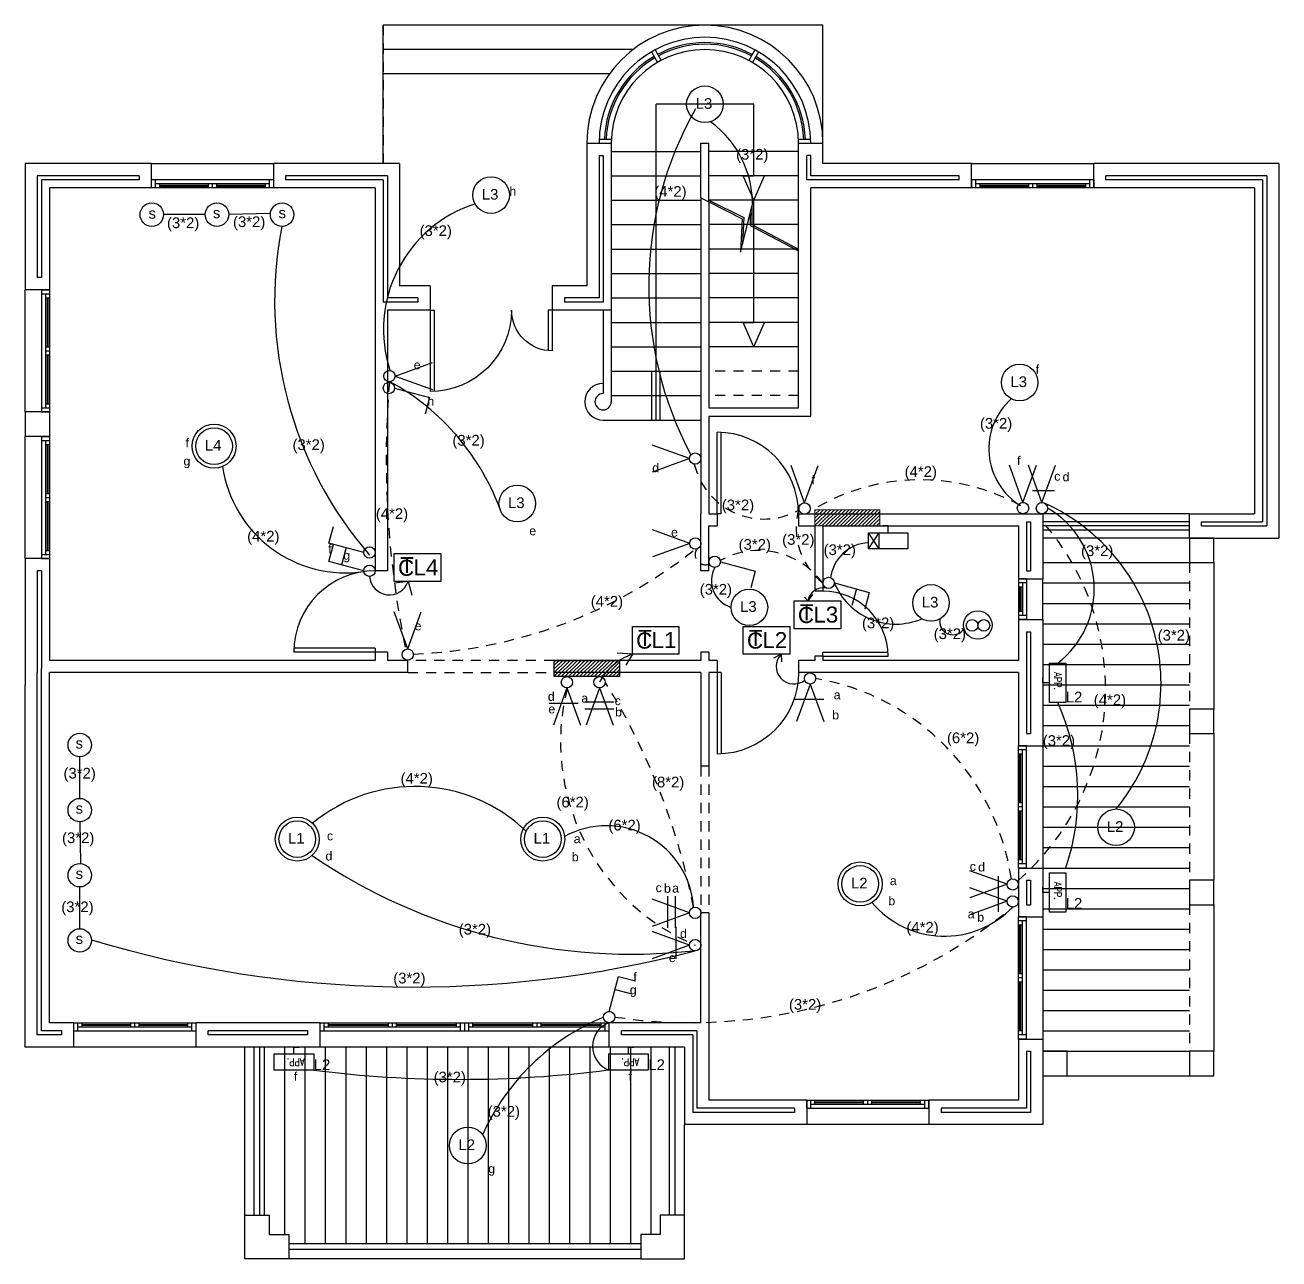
# Model space of a CAD drawing. Header units: millimetres. Extents: x -1152.8 to -1111.9, y 13007.9 to 13069.
# Drawn here: x -1127.31 to -1111.91, y 13053.82 to 13068.97 of the extents above; entities that cross this region are included whole.
import ezdxf

# ---------------------------------------------------------------- set-up
doc = ezdxf.new("R2010")
doc.units = ezdxf.units.MM
doc.header["$LTSCALE"] = 0.5
doc.linetypes.add('DASHED2', pattern=[0.375, 0.25, -0.125])
doc.linetypes.add('HIDDEN', pattern=[0.375, 0.25, -0.125])
for name, color, linetype in [('1lighting', 3, 'CONTINUOUS'), ('A-DOOR', 4, 'CONTINUOUS'), ('A-FLOR-STRS', 2, 'CONTINUOUS'), ('A-WALL', 7, 'CONTINUOUS'), ('A-WINDOW', 150, 'CONTINUOUS'), ('M-BALCONY', 6, 'CONTINUOUS'), ('M-FURN', 31, 'CONTINUOUS'), ('M-HANDRAIL', 251, 'CONTINUOUS'), ('M-LINTELS', 251, 'HIDDEN'), ('M-outline-wall', 3, 'CONTINUOUS'), ('M-SANITARY', 1, 'CONTINUOUS'), ('M-ST-ELE', 7, 'CONTINUOUS'), ('M-TILING', 251, 'CONTINUOUS')]:
    doc.layers.add(name, color=color, linetype=linetype)
doc.layers.add('doors', color=2, linetype='CONTINUOUS', lineweight=9)
doc.layers.get('M-SANITARY').off()
doc.styles.add('ROMANC', font='romanc', dxfattribs={"height": 0.3})
doc.styles.add('RomanS', font='arial.ttf')

# ---------------------------------------------------------------- blocks, each defined once
blk = doc.blocks.new('D1000')
at = {"layer": 'A-DOOR'}
for p, q in [((0, 0), (-1000, 0)), ((0, 50), (-999, 50)), ((0, 50), (0, 0))]:
    blk.add_line(p, q, dxfattribs=at)
blk.add_arc((0, 0), 1000, 90, 180, dxfattribs=at)
blk = doc.blocks.new('d1.4')
at = {"layer": 'A-DOOR'}
for p, q in [((0, 0), (0, 1)), ((0.05, 0), (0.05, 0.999)), ((1.45, 0), (1.45, 0.497)), ((1.5, 0), (1.5, 0.5)), ((0, 0), (0.05, 0)), ((1.5, 0), (1.45, 0))]:
    blk.add_line(p, q, dxfattribs=at)
for centre, radius, start, end in [((0, 0), 1, 0, 90), ((1.5, 0), 0.5, 90, 180)]:
    blk.add_arc(centre, radius, start, end, dxfattribs=at)
blk = doc.blocks.new('D800')
at = {"layer": 'A-DOOR'}
for p, q in [((0, 0), (0, 50)), ((0, 50), (798, 50)), ((0, 0), (0, 50)), ((0, 0), (800, 0))]:
    blk.add_line(p, q, dxfattribs=at)
blk.add_arc((0, 0), 800, 0, 90, dxfattribs=at)

msp = doc.modelspace()

# ---------------------------------------------------------------- hatches: boundary and pattern name
at = {"layer": 'A-FLOR-STRS'}
h = msp.add_hatch(dxfattribs=at)
h.set_pattern_fill('ANSI31', color=256, scale=0.01)
h.set_pattern_definition([(45, (79.079495, 46.508607), (-0.0224506403, 0.0224506403), [])])
h.paths.add_polyline_path([(-1120.812, 13061.166), (-1120.812, 13060.966), (-1120.012, 13060.966), (-1120.012, 13061.166)])
at = {"layer": 'doors'}
h = msp.add_hatch(dxfattribs=at)
h.set_pattern_fill('ANSI31', color=256, scale=0.01)
h.set_pattern_definition([(45, (82.279495, 48.358567), (-0.0224506403, 0.0224506403), [])])
h.paths.add_polyline_path([(-1117.612, 13063.016), (-1117.612, 13062.816), (-1116.812, 13062.816), (-1116.812, 13063.016)])

# ---------------------------------------------------------------- linework, layer by layer
at = {"layer": '1lighting'}
for p, q in [((-1125.099, 13066.639), (-1125.611, 13066.639)), ((-1124.298, 13066.653), (-1124.811, 13066.642)), ((-1122.767, 13064.657), (-1122.309, 13064.824)), ((-1122.767, 13064.657), (-1122.309, 13064.49)), ((-1122.773, 13064.51), (-1122.344, 13064.395)), ((-1122.344, 13064.395), (-1122.399, 13064.19)), ((-1119.151, 13063.643), (-1119.609, 13063.81)), ((-1119.151, 13063.643), (-1119.609, 13063.476)), ((-1117.737, 13063.1), (-1117.903, 13063.558)), ((-1117.737, 13063.1), (-1117.57, 13063.558)), ((-1115.055, 13063.106), (-1115.222, 13063.563)), ((-1115.055, 13063.106), (-1114.888, 13063.563)), ((-1114.822, 13063.103), (-1114.988, 13063.561)), ((-1114.822, 13063.103), (-1114.655, 13063.561)), ((-1114.939, 13063.252), (-1114.67, 13063.252)), ((-1119.149, 13062.602), (-1119.607, 13062.768)), ((-1116.712, 13062.816), (-1116.776, 13062.816)), ((-1116.712, 13062.816), (-1116.647, 13062.816)), ((-1116.712, 13062.733), (-1116.712, 13062.816)), ((-1119.149, 13062.602), (-1119.607, 13062.435)), ((-1116.954, 13062.535), (-1116.954, 13062.733)), ((-1116.954, 13062.733), (-1116.47, 13062.733)), ((-1116.954, 13062.535), (-1116.821, 13062.733)), ((-1116.821, 13062.535), (-1116.954, 13062.733)), ((-1116.821, 13062.535), (-1116.821, 13062.733)), ((-1116.47, 13062.733), (-1116.47, 13062.535)), ((-1123.421, 13062.339), (-1123.366, 13062.544)), ((-1116.47, 13062.535), (-1116.954, 13062.535)), ((-1118.772, 13062.377), (-1118.343, 13062.262)), ((-1118.343, 13062.262), (-1118.398, 13062.056)), ((-1117.102, 13062.044), (-1117.157, 13061.839)), ((-1122.611, 13061.306), (-1122.778, 13061.763)), ((-1122.611, 13061.306), (-1122.445, 13061.763)), ((-1114.728, 13060.649), (-1114.728, 13061.133)), ((-1114.728, 13061.133), (-1114.53, 13061.133)), ((-1114.53, 13061.133), (-1114.53, 13060.649)), ((-1114.812, 13060.891), (-1114.812, 13060.956)), ((-1120.656, 13060.827), (-1120.822, 13060.369)), ((-1120.656, 13060.827), (-1120.489, 13060.369)), ((-1120.256, 13060.827), (-1120.422, 13060.369)), ((-1120.256, 13060.827), (-1120.089, 13060.369)), ((-1117.67, 13060.874), (-1117.837, 13060.416)), ((-1117.67, 13060.874), (-1117.503, 13060.416)), ((-1114.812, 13060.891), (-1114.812, 13060.827)), ((-1114.728, 13060.891), (-1114.812, 13060.891)), ((-1120.873, 13060.641), (-1120.517, 13060.641)), ((-1120.437, 13060.655), (-1120.081, 13060.655)), ((-1117.859, 13060.688), (-1117.503, 13060.688)), ((-1114.53, 13060.649), (-1114.728, 13060.649)), ((-1120.437, 13060.57), (-1120.081, 13060.57)), ((-1126.64, 13059.471), (-1126.64, 13059.983)), ((-1126.626, 13058.67), (-1126.637, 13059.183)), ((-1115.251, 13058.416), (-1115.709, 13058.582)), ((-1115.36, 13058.518), (-1115.36, 13058.287)), ((-1114.728, 13058.074), (-1114.728, 13058.558)), ((-1114.728, 13058.558), (-1114.53, 13058.558)), ((-1114.53, 13058.558), (-1114.53, 13058.074)), ((-1126.64, 13057.871), (-1126.64, 13058.383)), ((-1115.251, 13058.416), (-1115.709, 13058.249)), ((-1115.251, 13058.207), (-1115.709, 13058.373)), ((-1115.36, 13058.309), (-1115.36, 13058.078)), ((-1114.812, 13058.316), (-1114.812, 13058.381)), ((-1114.812, 13058.316), (-1114.812, 13058.252)), ((-1114.728, 13058.316), (-1114.812, 13058.316)), ((-1119.151, 13058.067), (-1119.609, 13058.233)), ((-1119.423, 13058.269), (-1119.423, 13057.88)), ((-1119.326, 13058.269), (-1119.326, 13057.88)), ((-1115.251, 13058.207), (-1115.709, 13058.04)), ((-1119.151, 13058.067), (-1119.609, 13057.9)), ((-1114.53, 13058.074), (-1114.728, 13058.074)), ((-1119.151, 13057.67), (-1119.609, 13057.836)), ((-1119.317, 13057.892), (-1119.317, 13057.503)), ((-1119.151, 13057.67), (-1119.609, 13057.503)), ((-1120.137, 13056.856), (-1120.022, 13057.285)), ((-1120.022, 13057.285), (-1119.816, 13057.23)), ((-1120.064, 13057.126), (-1119.859, 13057.071)), ((-1124.251, 13056.135), (-1124.251, 13056.333)), ((-1124.251, 13056.333), (-1123.767, 13056.333)), ((-1124.009, 13056.416), (-1124.073, 13056.416)), ((-1124.009, 13056.416), (-1123.944, 13056.416)), ((-1124.009, 13056.333), (-1124.009, 13056.416)), ((-1123.767, 13056.333), (-1123.767, 13056.135)), ((-1120.141, 13056.135), (-1120.141, 13056.333)), ((-1120.141, 13056.333), (-1119.657, 13056.333)), ((-1119.899, 13056.416), (-1119.964, 13056.416)), ((-1119.899, 13056.416), (-1119.835, 13056.416)), ((-1119.899, 13056.333), (-1119.899, 13056.416)), ((-1119.657, 13056.333), (-1119.657, 13056.135)), ((-1123.767, 13056.135), (-1124.251, 13056.135)), ((-1119.657, 13056.135), (-1120.141, 13056.135))]:
    msp.add_line(p, q, dxfattribs=at)
at = {"layer": '1lighting', "color": 4}
for q in [(-1122.774, 13062.112), (-1122.563, 13061.967)]:
    msp.add_line((-1122.608, 13062.134), q, dxfattribs=at)
at = {"layer": '1lighting', "color": 6}
for p in [(-1117.642, 13061.974), (-1117.737, 13061.94)]:
    msp.add_line(p, (-1117.698, 13061.896), dxfattribs=at)
at = {"layer": '1lighting', "color": 1}
for q in [(-1120.041, 13061.255), (-1119.933, 13061.107)]:
    msp.add_line((-1119.853, 13061.24), q, dxfattribs=at)
at = {"layer": '1lighting', "color": 5}
for q in [(-1118.121, 13061.193), (-1118.021, 13061.148)]:
    msp.add_line((-1118.025, 13061.24), q, dxfattribs=at)
at = {"layer": '1lighting'}
for points in [[(-1123.151, 13062.491), (-1123.58, 13062.606), (-1123.525, 13062.811)], [(-1123.151, 13062.266), (-1123.58, 13062.381), (-1123.525, 13062.587)], [(-1117.372, 13062.116), (-1116.943, 13062.001), (-1116.998, 13061.796)]]:
    msp.add_lwpolyline(points, dxfattribs=at)
at = {"layer": '1lighting', "color": 4}
msp.add_lwpolyline([(-1122.777, 13062.476), (-1122.205, 13062.476), (-1122.205, 13062.134), (-1122.777, 13062.134)], close=True, dxfattribs=at)
at = {"layer": '1lighting', "color": 6}
msp.add_lwpolyline([(-1117.866, 13061.896), (-1117.294, 13061.896), (-1117.294, 13061.554), (-1117.866, 13061.554)], close=True, dxfattribs=at)
at = {"layer": '1lighting', "color": 1}
msp.add_lwpolyline([(-1119.853, 13061.581), (-1119.281, 13061.581), (-1119.281, 13061.24), (-1119.853, 13061.24)], close=True, dxfattribs=at)
at = {"layer": '1lighting', "color": 5}
msp.add_lwpolyline([(-1118.492, 13061.581), (-1117.92, 13061.581), (-1117.92, 13061.24), (-1118.492, 13061.24)], close=True, dxfattribs=at)
at = {"layer": '1lighting'}
for centre, radius in [((-1118.962, 13067.994), 0.225), ((-1121.588, 13066.879), 0.225), ((-1125.755, 13066.639), 0.144), ((-1124.955, 13066.639), 0.144), ((-1124.155, 13066.639), 0.144), ((-1115.096, 13064.578), 0.225), ((-1122.837, 13064.657), 0.0697), ((-1122.843, 13064.51), 0.0697), ((-1124.99, 13063.796), 0.27), ((-1124.99, 13063.796), 0.225), ((-1119.081, 13063.643), 0.0697), ((-1121.266, 13063.092), 0.225), ((-1117.737, 13063.031), 0.0697), ((-1115.055, 13063.036), 0.0697), ((-1114.822, 13063.034), 0.0697), ((-1119.08, 13062.601), 0.0697), ((-1123.081, 13062.491), 0.0697), ((-1118.842, 13062.377), 0.0697), ((-1123.081, 13062.266), 0.0697), ((-1117.442, 13062.116), 0.0697), ((-1118.416, 13061.817), 0.225), ((-1116.185, 13061.871), 0.225), ((-1122.612, 13061.236), 0.0697), ((-1120.656, 13060.897), 0.0697), ((-1120.256, 13060.897), 0.0697), ((-1117.67, 13060.944), 0.0697), ((-1126.64, 13060.127), 0.144), ((-1126.64, 13059.327), 0.144), ((-1123.968, 13058.971), 0.27), ((-1120.953, 13058.971), 0.27), ((-1113.912, 13059.116), 0.225), ((-1123.968, 13058.971), 0.225), ((-1120.953, 13058.971), 0.225), ((-1126.64, 13058.527), 0.144), ((-1117.055, 13058.421), 0.27), ((-1117.055, 13058.421), 0.225), ((-1115.181, 13058.415), 0.0697), ((-1119.081, 13058.066), 0.0697), ((-1115.181, 13058.206), 0.0697), ((-1126.64, 13057.727), 0.144), ((-1119.081, 13057.669), 0.0697), ((-1120.137, 13056.786), 0.0697), ((-1121.874, 13055.209), 0.225)]:
    msp.add_circle(centre, radius, dxfattribs=at)
at = {"layer": '1lighting', "linetype": 'ByBlock'}
for centre, radius in [((-1115.61, 13061.6), 0.175), ((-1115.68, 13061.595), 0.0717), ((-1115.536, 13061.595), 0.0717)]:
    msp.add_circle(centre, radius, dxfattribs=at)
at = {"layer": '1lighting'}
for centre, radius, start, end in [((-1115.251, 13065.761), 4.401, 150.3517, 208.0875), ((-1119.62, 13066.771), 1.242, 353.3767, 54.2499), ((-1121.293, 13065.229), 1.617, 107.7006, 198.0807), ((-1119.463, 13065.587), 4.784, 169.0596, 220.8644), ((-1124.254, 13061.989), 2.963, 19.5166, 61.2936), ((-1114.655, 13063.764), 0.82, 131.5759, 238.2705), ((-1123.378, 13063.763), 1.523, 188.1257, 278.5806), ((-1115.787, 13060.882), 2.427, 320.595, 65.598), ((-1115.323, 13062.042), 1.144, 307.3483, 60.0887), ((-1116.933, 13062.122), 0.488, 92.4526, 173.0766), ((-1118.538, 13062.145), 0.344, 152.0214, 252.6971), ((-1116.618, 13062.425), 0.814, 201.9808, 293.1182), ((-1115.915, 13061.643), 0.163, 168.8755, 326.5547), ((-1117.127, 13059.509), 2.746, 341.029, 24.5421), ((-1122.524, 13057.64), 1.977, 46.2103, 129.4725), ((-1120.17, 13058.063), 1.072, 3.7642, 118.6744), ((-1119.863, 13064.512), 6.954, 235.6471, 276.3338), ((-1116.021, 13058.942), 1.163, 220.1033, 316.1769), ((-1122.549, 13070.91), 13.755, 253.3218, 284.6008), ((-1119.145, 13054.206), 2.788, 112.3761, 155.9824), ((-1120.03, 13056.426), 0.312, 111.1209, 249.1472), ((-1121.968, 13070.33), 14.309, 262.7771, 277.3015)]:
    msp.add_arc(centre, radius, start, end, dxfattribs=at)
at = {"layer": '1lighting', "color": 6, "linetype": 'DASHED2'}
for centre, radius, start, end in [((-1111.317, 13063.639), 11.559, 175.2902, 191.668), ((-1118.236, 13063.783), 0.882, 193.7425, 298.7227), ((-1116.317, 13060.831), 2.552, 61.1637, 120.4865), ((-1116.994, 13062.788), 0.848, 163.3961, 232.3801), ((-1122.785, 13067.188), 5.951, 272.3381, 308.5069), ((-1118.959, 13062.464), 0.124, 145.4723, 295.0026), ((-1118.302, 13061.542), 0.973, 35.5794, 119.0248)]:
    msp.add_arc(centre, radius, start, end, dxfattribs=at)
at = {"layer": '1lighting', "color": 5, "linetype": 'DASHED2'}
for centre, radius, start, end in [((-1117.155, 13060.816), 3.114, 311.0096, 41.1789), ((-1118.089, 13058.064), 2.921, 8.245, 80.3676), ((-1119.138, 13062.938), 6.222, 261.4127, 309.4898)]:
    msp.add_arc(centre, radius, start, end, dxfattribs=at)
at = {"layer": '1lighting', "color": 4}
msp.add_arc((-1122.838, 13062.214), 0.244, 184.1998, 340.722, dxfattribs=at)
at = {"layer": '1lighting', "color": 6}
msp.add_arc((-1117.506, 13061.862), 0.195, 80.6147, 170.118, dxfattribs=at)
at = {"layer": '1lighting', "color": 1}
msp.add_arc((-1119.642, 13060.584), 0.688, 107.8344, 153.0164, dxfattribs=at)
at = {"layer": '1lighting', "color": 5}
msp.add_arc((-1117.871, 13061.09), 0.215, 135.7433, 308.8387, dxfattribs=at)
at = {"layer": '1lighting', "color": 1, "linetype": 'DASHED2'}
for centre, radius, start, end in [((-1127.17, 13056.558), 8.222, 11.0468, 31.8494), ((-1118.018, 13060.17), 2.718, 166.0247, 246.9713)]:
    msp.add_arc(centre, radius, start, end, dxfattribs=at)
at = {"layer": 'A-FLOR-STRS'}
for p, q in [((-1118.962, 13068.966), (-1122.912, 13068.966)), ((-1119.845, 13068.666), (-1122.912, 13068.666)), ((-1120.136, 13068.366), (-1122.912, 13068.366)), ((-1119.562, 13064.116), (-1119.562, 13067.994)), ((-1118.362, 13067.994), (-1119.562, 13067.994)), ((-1118.362, 13067.116), (-1118.362, 13067.994)), ((-1119.012, 13066.844), (-1119.012, 13067.516)), ((-1119.012, 13067.516), (-1118.912, 13067.516)), ((-1118.912, 13066.794), (-1118.912, 13067.516)), ((-1120.112, 13067.416), (-1119.012, 13067.416)), ((-1117.812, 13067.416), (-1118.912, 13067.416)), ((-1120.112, 13067.116), (-1119.012, 13067.116)), ((-1117.812, 13067.116), (-1118.912, 13067.116)), ((-1120.112, 13066.816), (-1119.012, 13066.816)), ((-1117.812, 13066.816), (-1118.912, 13066.816)), ((-1118.362, 13065.316), (-1118.362, 13066.816)), ((-1120.112, 13066.516), (-1119.012, 13066.516)), ((-1118.509, 13066.516), (-1118.912, 13066.516)), ((-1117.812, 13066.516), (-1118.509, 13066.516)), ((-1120.112, 13066.216), (-1119.012, 13066.216)), ((-1117.812, 13066.216), (-1118.912, 13066.216)), ((-1120.112, 13065.916), (-1119.012, 13065.916)), ((-1117.812, 13065.916), (-1118.912, 13065.916)), ((-1120.112, 13065.616), (-1119.012, 13065.616)), ((-1117.812, 13065.616), (-1118.912, 13065.616)), ((-1120.212, 13065.466), (-1120.212, 13064.441)), ((-1120.112, 13065.466), (-1120.112, 13064.341)), ((-1120.112, 13065.316), (-1119.012, 13065.316)), ((-1117.812, 13065.316), (-1118.912, 13065.316)), ((-1120.112, 13065.016), (-1119.012, 13065.016)), ((-1117.812, 13065.016), (-1118.912, 13065.016)), ((-1120.112, 13064.716), (-1119.012, 13064.716)), ((-1119.612, 13064.116), (-1119.612, 13064.716)), ((-1119.512, 13064.116), (-1119.512, 13064.716)), ((-1120.112, 13064.416), (-1119.012, 13064.416)), ((-1120.212, 13064.116), (-1119.012, 13064.116))]:
    msp.add_line(p, q, dxfattribs=at)
at = {"layer": 'A-FLOR-STRS', "linetype": 'HIDDEN'}
for p, q in [((-1117.812, 13064.716), (-1118.912, 13064.716)), ((-1117.812, 13064.416), (-1118.912, 13064.416))]:
    msp.add_line(p, q, dxfattribs=at)
at = {"layer": 'A-FLOR-STRS'}
for points in [[(-1118.362, 13066.816), (-1118.493, 13067.116), (-1118.362, 13067.116)], [(-1118.362, 13066.816), (-1118.23, 13067.116), (-1118.362, 13067.116)], [(-1118.912, 13066.816), (-1118.484, 13066.602), (-1118.501, 13066.279), (-1118.387, 13066.74), (-1118.387, 13066.516), (-1117.812, 13066.216)], [(-1118.912, 13066.794), (-1118.505, 13066.588), (-1118.526, 13066.176), (-1118.407, 13066.649), (-1118.407, 13066.504), (-1117.821, 13066.199)], [(-1118.362, 13065.016), (-1118.493, 13065.316), (-1118.362, 13065.316)], [(-1118.362, 13065.016), (-1118.23, 13065.316), (-1118.362, 13065.316)], [(-1120.812, 13061.166), (-1120.012, 13061.166), (-1120.012, 13060.966), (-1120.812, 13060.966), (-1120.812, 13061.166)]]:
    msp.add_lwpolyline(points, dxfattribs=at)
for points in [[(-1124.612, 13054.354), (-1124.312, 13054.354), (-1124.312, 13054.116), (-1124.074, 13054.116), (-1124.074, 13053.816), (-1124.612, 13053.816)], [(-1119.212, 13054.354), (-1119.512, 13054.354), (-1119.512, 13054.116), (-1119.749, 13054.116), (-1119.749, 13053.816), (-1119.212, 13053.816)]]:
    msp.add_lwpolyline(points, close=True, dxfattribs=at)
for radius, end in [(0.225, 270), (0.1, 0)]:
    msp.add_arc((-1120.212, 13064.341), radius, 90, end, dxfattribs=at)
at = {"layer": 'A-WALL'}
for p, q in [((-1120.412, 13067.516), (-1120.412, 13065.766)), ((-1120.412, 13067.516), (-1120.112, 13067.516)), ((-1120.112, 13067.516), (-1120.112, 13066.816)), ((-1120.112, 13067.516), (-1120.112, 13065.466)), ((-1117.812, 13064.266), (-1117.812, 13067.516)), ((-1117.812, 13067.516), (-1117.512, 13067.516)), ((-1117.512, 13067.266), (-1117.512, 13067.516)), ((-1120.262, 13067.366), (-1120.262, 13065.616)), ((-1120.262, 13067.366), (-1120.212, 13067.366)), ((-1120.212, 13067.366), (-1120.212, 13065.566)), ((-1117.662, 13067.366), (-1117.712, 13067.366)), ((-1117.712, 13067.066), (-1117.712, 13067.366)), ((-1117.662, 13067.116), (-1117.662, 13067.366)), ((-1125.762, 13067.266), (-1127.312, 13067.266)), ((-1127.312, 13067.266), (-1127.312, 13065.716)), ((-1125.762, 13067.266), (-1125.762, 13066.966)), ((-1122.712, 13067.266), (-1124.262, 13067.266)), ((-1124.262, 13067.266), (-1124.262, 13066.966)), ((-1122.712, 13067.266), (-1122.712, 13065.766)), ((-1115.687, 13067.266), (-1117.512, 13067.266)), ((-1115.687, 13066.966), (-1115.687, 13067.266)), ((-1111.912, 13067.266), (-1114.187, 13067.266)), ((-1114.187, 13066.966), (-1114.187, 13067.266)), ((-1111.912, 13067.266), (-1111.912, 13062.666)), ((-1125.912, 13067.116), (-1127.162, 13067.116)), ((-1127.162, 13067.116), (-1127.162, 13065.866)), ((-1125.912, 13067.066), (-1127.112, 13067.066)), ((-1127.112, 13067.066), (-1127.112, 13065.866)), ((-1125.912, 13067.116), (-1125.912, 13067.066)), ((-1122.862, 13067.116), (-1124.112, 13067.116)), ((-1124.112, 13067.116), (-1124.112, 13067.066)), ((-1122.912, 13067.066), (-1124.112, 13067.066)), ((-1122.912, 13067.066), (-1122.912, 13065.566)), ((-1122.862, 13067.116), (-1122.862, 13065.616)), ((-1115.837, 13067.066), (-1117.712, 13067.066)), ((-1115.837, 13067.116), (-1117.662, 13067.116)), ((-1115.837, 13067.066), (-1115.837, 13067.116)), ((-1112.062, 13067.116), (-1114.037, 13067.116)), ((-1114.037, 13067.066), (-1114.037, 13067.116)), ((-1112.112, 13067.066), (-1114.037, 13067.066)), ((-1112.112, 13067.066), (-1112.112, 13062.866)), ((-1112.062, 13067.116), (-1112.062, 13062.816)), ((-1125.762, 13066.966), (-1127.012, 13066.966)), ((-1127.012, 13066.966), (-1127.012, 13065.716)), ((-1123.012, 13066.966), (-1124.262, 13066.966)), ((-1123.012, 13066.966), (-1123.012, 13062.266)), ((-1115.687, 13066.966), (-1117.662, 13066.966)), ((-1117.662, 13064.166), (-1117.662, 13066.966)), ((-1112.212, 13066.966), (-1114.187, 13066.966)), ((-1112.212, 13066.966), (-1112.212, 13062.966)), ((-1119.012, 13066.844), (-1119.012, 13062.966)), ((-1118.912, 13066.794), (-1118.912, 13064.266)), ((-1127.112, 13065.866), (-1127.162, 13065.866)), ((-1127.012, 13065.716), (-1127.312, 13065.716)), ((-1122.337, 13065.766), (-1122.712, 13065.766)), ((-1122.337, 13065.766), (-1122.337, 13065.466)), ((-1120.412, 13065.766), (-1120.837, 13065.766)), ((-1120.837, 13065.766), (-1120.837, 13065.466)), ((-1122.487, 13065.566), (-1122.912, 13065.566)), ((-1122.487, 13065.616), (-1122.862, 13065.616)), ((-1122.487, 13065.616), (-1122.487, 13065.566)), ((-1120.262, 13065.616), (-1120.687, 13065.616)), ((-1120.687, 13065.616), (-1120.687, 13065.566)), ((-1120.212, 13065.566), (-1120.687, 13065.566)), ((-1122.862, 13065.466), (-1122.862, 13062.266)), ((-1122.337, 13065.466), (-1122.862, 13065.466)), ((-1120.112, 13065.466), (-1120.837, 13065.466)), ((-1127.012, 13064.216), (-1127.312, 13064.216)), ((-1127.312, 13064.216), (-1127.312, 13063.916)), ((-1127.012, 13064.216), (-1127.012, 13063.916)), ((-1118.912, 13064.266), (-1117.812, 13064.266)), ((-1118.912, 13064.166), (-1118.912, 13062.966)), ((-1118.912, 13064.166), (-1117.662, 13064.166)), ((-1127.012, 13063.916), (-1127.312, 13063.916)), ((-1119.012, 13062.266), (-1119.012, 13062.966)), ((-1118.912, 13062.966), (-1118.812, 13062.966)), ((-1118.812, 13062.966), (-1118.812, 13062.816)), ((-1118.812, 13062.966), (-1118.812, 13062.816)), ((-1117.812, 13062.966), (-1117.812, 13062.816)), ((-1117.812, 13062.966), (-1114.812, 13062.966)), ((-1114.812, 13062.966), (-1114.812, 13062.166)), ((-1113.012, 13062.966), (-1112.212, 13062.966)), ((-1113.012, 13062.666), (-1113.012, 13062.966)), ((-1118.912, 13062.816), (-1118.812, 13062.816)), ((-1118.912, 13062.266), (-1118.912, 13062.816)), ((-1117.812, 13062.816), (-1117.612, 13062.816)), ((-1117.612, 13062.816), (-1117.612, 13062.016)), ((-1117.512, 13062.816), (-1117.462, 13062.816)), ((-1117.512, 13062.816), (-1115.112, 13062.816)), ((-1117.512, 13062.816), (-1117.512, 13062.016)), ((-1115.112, 13062.816), (-1115.112, 13062.166)), ((-1115.012, 13062.866), (-1115.012, 13062.266)), ((-1115.012, 13062.866), (-1114.962, 13062.866)), ((-1114.962, 13062.866), (-1114.962, 13062.266)), ((-1112.862, 13062.866), (-1112.112, 13062.866)), ((-1112.862, 13062.816), (-1112.862, 13062.866)), ((-1112.862, 13062.816), (-1112.062, 13062.816)), ((-1113.012, 13062.666), (-1111.912, 13062.666)), ((-1127.312, 13062.416), (-1127.312, 13060.866)), ((-1127.012, 13062.416), (-1127.312, 13062.416)), ((-1127.012, 13062.416), (-1127.012, 13061.166)), ((-1127.162, 13062.266), (-1127.162, 13061.016)), ((-1127.112, 13062.266), (-1127.162, 13062.266)), ((-1127.112, 13062.266), (-1127.112, 13061.066)), ((-1122.862, 13062.266), (-1123.012, 13062.266)), ((-1118.912, 13062.266), (-1119.012, 13062.266)), ((-1115.112, 13062.166), (-1114.812, 13062.166)), ((-1115.012, 13062.266), (-1114.962, 13062.266)), ((-1117.512, 13062.016), (-1117.612, 13062.016)), ((-1115.112, 13061.666), (-1115.112, 13061.166)), ((-1115.112, 13061.666), (-1114.812, 13061.666)), ((-1114.812, 13061.666), (-1114.812, 13060.116)), ((-1115.012, 13061.516), (-1115.012, 13060.266)), ((-1115.012, 13061.516), (-1114.962, 13061.516)), ((-1114.962, 13061.516), (-1114.962, 13060.266)), ((-1123.012, 13061.266), (-1123.012, 13061.166)), ((-1122.862, 13061.266), (-1123.012, 13061.266)), ((-1122.862, 13061.266), (-1122.862, 13061.166)), ((-1118.912, 13061.266), (-1119.012, 13061.266)), ((-1119.012, 13061.266), (-1119.012, 13061.166)), ((-1118.912, 13061.266), (-1118.912, 13061.166)), ((-1117.612, 13061.216), (-1117.612, 13061.166)), ((-1117.512, 13061.216), (-1117.612, 13061.216)), ((-1117.512, 13061.216), (-1117.512, 13061.166)), ((-1127.112, 13056.616), (-1127.112, 13061.066)), ((-1123.012, 13061.166), (-1127.012, 13061.166)), ((-1122.612, 13061.166), (-1122.862, 13061.166)), ((-1122.612, 13061.016), (-1122.612, 13061.166)), ((-1119.012, 13061.166), (-1120.812, 13061.166)), ((-1120.812, 13061.016), (-1120.812, 13061.166)), ((-1118.812, 13061.166), (-1118.912, 13061.166)), ((-1118.812, 13061.166), (-1118.812, 13061.016)), ((-1117.612, 13061.166), (-1117.812, 13061.166)), ((-1117.812, 13061.166), (-1117.812, 13061.016)), ((-1115.112, 13061.166), (-1117.512, 13061.166)), ((-1117.462, 13061.166), (-1117.512, 13061.166)), ((-1127.162, 13056.566), (-1127.162, 13061.016)), ((-1122.862, 13061.016), (-1127.012, 13061.016)), ((-1127.012, 13056.716), (-1127.012, 13061.016)), ((-1122.612, 13061.016), (-1122.862, 13061.016)), ((-1119.012, 13061.016), (-1120.812, 13061.016)), ((-1119.012, 13061.016), (-1119.012, 13059.866)), ((-1118.812, 13061.016), (-1118.912, 13061.016)), ((-1118.912, 13061.016), (-1118.912, 13059.866)), ((-1115.112, 13061.016), (-1117.812, 13061.016)), ((-1115.112, 13061.016), (-1115.112, 13060.116)), ((-1127.312, 13056.416), (-1127.312, 13060.866)), ((-1115.012, 13060.266), (-1114.962, 13060.266)), ((-1115.112, 13060.116), (-1114.812, 13060.116)), ((-1118.912, 13059.866), (-1119.012, 13059.866)), ((-1115.112, 13058.616), (-1115.112, 13058.016)), ((-1115.112, 13058.616), (-1114.812, 13058.616)), ((-1114.812, 13058.616), (-1114.812, 13058.016)), ((-1115.012, 13058.466), (-1115.012, 13058.166)), ((-1115.012, 13058.466), (-1114.962, 13058.466)), ((-1114.962, 13058.466), (-1114.962, 13058.166)), ((-1115.012, 13058.166), (-1114.962, 13058.166)), ((-1119.012, 13056.716), (-1119.012, 13058.066)), ((-1118.912, 13058.066), (-1119.012, 13058.066)), ((-1118.912, 13058.066), (-1118.912, 13055.766)), ((-1115.112, 13058.016), (-1114.812, 13058.016)), ((-1126.862, 13056.616), (-1127.112, 13056.616)), ((-1126.712, 13056.716), (-1127.012, 13056.716)), ((-1126.862, 13056.566), (-1126.862, 13056.616)), ((-1126.712, 13056.416), (-1126.712, 13056.716)), ((-1123.687, 13056.716), (-1125.212, 13056.716)), ((-1125.212, 13056.416), (-1125.212, 13056.716)), ((-1123.837, 13056.616), (-1125.062, 13056.616)), ((-1125.062, 13056.566), (-1125.062, 13056.616)), ((-1123.837, 13056.566), (-1123.837, 13056.616)), ((-1123.687, 13056.416), (-1123.687, 13056.716)), ((-1119.012, 13056.716), (-1120.137, 13056.716)), ((-1120.137, 13056.416), (-1120.137, 13056.716)), ((-1119.062, 13056.616), (-1119.987, 13056.616)), ((-1119.987, 13056.566), (-1119.987, 13056.616)), ((-1119.062, 13056.616), (-1119.062, 13055.666)), ((-1126.862, 13056.566), (-1127.162, 13056.566)), ((-1123.837, 13056.566), (-1125.062, 13056.566)), ((-1119.112, 13056.566), (-1119.987, 13056.566)), ((-1119.112, 13056.566), (-1119.112, 13055.616)), ((-1115.112, 13056.516), (-1115.112, 13055.766)), ((-1115.112, 13056.516), (-1114.812, 13056.516)), ((-1114.812, 13056.516), (-1114.812, 13055.466)), ((-1126.712, 13056.416), (-1127.312, 13056.416)), ((-1123.687, 13056.416), (-1125.212, 13056.416)), ((-1119.212, 13056.416), (-1120.137, 13056.416)), ((-1119.212, 13056.416), (-1119.212, 13055.466)), ((-1115.012, 13056.366), (-1115.012, 13055.666)), ((-1115.012, 13056.366), (-1114.962, 13056.366)), ((-1114.962, 13056.366), (-1114.962, 13055.616)), ((-1117.862, 13055.666), (-1119.062, 13055.666)), ((-1117.712, 13055.766), (-1118.912, 13055.766)), ((-1117.862, 13055.666), (-1117.862, 13055.616)), ((-1117.712, 13055.766), (-1117.712, 13055.466)), ((-1115.112, 13055.766), (-1116.212, 13055.766)), ((-1116.212, 13055.766), (-1116.212, 13055.466)), ((-1115.012, 13055.666), (-1116.062, 13055.666)), ((-1116.062, 13055.666), (-1116.062, 13055.616)), ((-1117.862, 13055.616), (-1119.112, 13055.616)), ((-1114.962, 13055.616), (-1116.062, 13055.616)), ((-1117.712, 13055.466), (-1119.212, 13055.466)), ((-1114.812, 13055.466), (-1116.212, 13055.466))]:
    msp.add_line(p, q, dxfattribs=at)
msp.add_lwpolyline([(-1119.012, 13066.844), (-1118.912, 13066.794)], dxfattribs=at)
at = {"layer": 'A-WINDOW'}
for p, q in [((-1119.618, 13068.638), (-1119.545, 13068.508)), ((-1119.574, 13068.663), (-1119.501, 13068.532)), ((-1118.349, 13068.663), (-1118.422, 13068.532)), ((-1118.305, 13068.638), (-1118.379, 13068.508)), ((-1120.261, 13067.566), (-1120.112, 13067.566)), ((-1117.813, 13067.566), (-1117.663, 13067.566)), ((-1125.762, 13067.266), (-1124.262, 13067.266)), ((-1115.687, 13067.266), (-1114.187, 13067.266)), ((-1124.262, 13067.066), (-1125.762, 13067.066)), ((-1125.762, 13067.066), (-1125.762, 13066.966)), ((-1125.712, 13067.066), (-1125.712, 13066.966)), ((-1124.312, 13067.066), (-1124.312, 13066.966)), ((-1124.262, 13067.066), (-1124.262, 13066.966)), ((-1114.187, 13067.066), (-1115.687, 13067.066)), ((-1115.687, 13067.066), (-1115.687, 13066.966)), ((-1115.637, 13067.066), (-1115.637, 13066.966)), ((-1114.237, 13067.066), (-1114.237, 13066.966)), ((-1114.187, 13067.066), (-1114.187, 13066.966)), ((-1124.262, 13066.966), (-1125.762, 13066.966)), ((-1124.312, 13067.016), (-1125.712, 13067.016)), ((-1125.662, 13067.016), (-1125.662, 13066.966)), ((-1125.062, 13066.996), (-1125.662, 13066.996)), ((-1125.062, 13066.986), (-1125.662, 13066.986)), ((-1125.062, 13067.016), (-1125.062, 13066.966)), ((-1125.012, 13067.016), (-1125.012, 13066.966)), ((-1124.962, 13067.016), (-1124.962, 13066.966)), ((-1124.362, 13066.996), (-1124.962, 13066.996)), ((-1124.362, 13066.986), (-1124.962, 13066.986)), ((-1124.362, 13067.016), (-1124.362, 13066.966)), ((-1114.187, 13066.966), (-1115.687, 13066.966)), ((-1114.237, 13067.016), (-1115.637, 13067.016)), ((-1115.587, 13067.016), (-1115.587, 13066.966)), ((-1114.987, 13066.996), (-1115.587, 13066.996)), ((-1114.987, 13066.986), (-1115.587, 13066.986)), ((-1114.987, 13067.016), (-1114.987, 13066.966)), ((-1114.937, 13067.016), (-1114.937, 13066.966)), ((-1114.887, 13067.016), (-1114.887, 13066.966)), ((-1114.287, 13066.996), (-1114.887, 13066.996)), ((-1114.287, 13066.986), (-1114.887, 13066.986)), ((-1114.287, 13067.016), (-1114.287, 13066.966)), ((-1127.312, 13064.216), (-1127.312, 13065.716)), ((-1127.112, 13065.716), (-1127.112, 13064.216)), ((-1127.112, 13065.716), (-1127.012, 13065.716)), ((-1127.012, 13065.716), (-1127.012, 13064.216)), ((-1127.112, 13065.666), (-1127.012, 13065.666)), ((-1127.062, 13065.666), (-1127.062, 13064.266)), ((-1127.062, 13065.616), (-1127.012, 13065.616)), ((-1127.042, 13065.616), (-1127.042, 13065.016)), ((-1127.032, 13065.616), (-1127.032, 13065.016)), ((-1127.062, 13065.016), (-1127.012, 13065.016)), ((-1127.062, 13064.966), (-1127.012, 13064.966)), ((-1127.062, 13064.916), (-1127.012, 13064.916)), ((-1127.042, 13064.916), (-1127.042, 13064.316)), ((-1127.032, 13064.916), (-1127.032, 13064.316)), ((-1127.062, 13064.316), (-1127.012, 13064.316)), ((-1127.112, 13064.266), (-1127.012, 13064.266)), ((-1127.112, 13064.216), (-1127.012, 13064.216)), ((-1127.312, 13062.416), (-1127.312, 13063.916)), ((-1127.112, 13063.916), (-1127.112, 13062.416)), ((-1127.112, 13063.916), (-1127.012, 13063.916)), ((-1127.112, 13063.866), (-1127.012, 13063.866)), ((-1127.062, 13063.866), (-1127.062, 13062.466)), ((-1127.012, 13063.916), (-1127.012, 13062.416)), ((-1127.062, 13063.816), (-1127.012, 13063.816)), ((-1127.042, 13063.816), (-1127.042, 13063.216)), ((-1127.032, 13063.816), (-1127.032, 13063.216)), ((-1127.062, 13063.216), (-1127.012, 13063.216)), ((-1127.062, 13063.166), (-1127.012, 13063.166)), ((-1127.062, 13063.116), (-1127.012, 13063.116)), ((-1127.042, 13063.116), (-1127.042, 13062.516)), ((-1127.032, 13063.116), (-1127.032, 13062.516)), ((-1113.012, 13062.966), (-1114.812, 13062.966)), ((-1113.012, 13062.866), (-1114.812, 13062.866)), ((-1113.012, 13062.816), (-1114.812, 13062.816)), ((-1113.012, 13062.766), (-1114.812, 13062.766)), ((-1113.012, 13062.666), (-1114.812, 13062.666)), ((-1127.112, 13062.466), (-1127.012, 13062.466)), ((-1127.062, 13062.516), (-1127.012, 13062.516)), ((-1127.112, 13062.416), (-1127.012, 13062.416)), ((-1115.112, 13062.166), (-1115.112, 13061.666)), ((-1115.012, 13062.166), (-1115.112, 13062.166)), ((-1115.012, 13062.166), (-1115.012, 13061.666)), ((-1114.812, 13061.666), (-1114.812, 13062.166)), ((-1115.012, 13062.116), (-1115.112, 13062.116)), ((-1115.062, 13062.066), (-1115.112, 13062.066)), ((-1115.092, 13062.066), (-1115.092, 13061.766)), ((-1115.082, 13062.066), (-1115.082, 13061.766)), ((-1115.062, 13062.116), (-1115.062, 13061.716)), ((-1115.062, 13061.766), (-1115.112, 13061.766)), ((-1115.012, 13061.716), (-1115.112, 13061.716)), ((-1115.012, 13061.666), (-1115.112, 13061.666)), ((-1115.112, 13058.616), (-1115.112, 13060.116)), ((-1115.012, 13060.116), (-1115.112, 13060.116)), ((-1115.012, 13060.066), (-1115.112, 13060.066)), ((-1115.062, 13060.016), (-1115.112, 13060.016)), ((-1115.092, 13059.416), (-1115.092, 13060.016)), ((-1115.082, 13059.416), (-1115.082, 13060.016)), ((-1115.062, 13058.666), (-1115.062, 13060.066)), ((-1115.012, 13058.616), (-1115.012, 13060.116)), ((-1114.812, 13060.116), (-1114.812, 13058.616)), ((-1115.062, 13059.416), (-1115.112, 13059.416)), ((-1115.062, 13059.366), (-1115.112, 13059.366)), ((-1115.062, 13059.316), (-1115.112, 13059.316)), ((-1115.092, 13058.716), (-1115.092, 13059.316)), ((-1115.082, 13058.716), (-1115.082, 13059.316)), ((-1115.062, 13058.716), (-1115.112, 13058.716)), ((-1115.012, 13058.666), (-1115.112, 13058.666)), ((-1115.012, 13058.616), (-1115.112, 13058.616)), ((-1115.112, 13056.516), (-1115.112, 13058.016)), ((-1115.012, 13058.016), (-1115.112, 13058.016)), ((-1115.012, 13056.516), (-1115.012, 13058.016)), ((-1114.812, 13058.016), (-1114.812, 13056.516)), ((-1115.012, 13057.966), (-1115.112, 13057.966)), ((-1115.062, 13057.916), (-1115.112, 13057.916)), ((-1115.092, 13057.316), (-1115.092, 13057.916)), ((-1115.082, 13057.316), (-1115.082, 13057.916)), ((-1115.062, 13056.566), (-1115.062, 13057.966)), ((-1115.062, 13057.316), (-1115.112, 13057.316)), ((-1115.062, 13057.266), (-1115.112, 13057.266)), ((-1115.062, 13057.216), (-1115.112, 13057.216)), ((-1115.092, 13056.616), (-1115.092, 13057.216)), ((-1115.082, 13056.616), (-1115.082, 13057.216)), ((-1126.712, 13056.716), (-1125.212, 13056.716)), ((-1126.712, 13056.616), (-1126.712, 13056.716)), ((-1126.712, 13056.616), (-1125.212, 13056.616)), ((-1126.662, 13056.616), (-1126.662, 13056.716)), ((-1126.662, 13056.666), (-1125.262, 13056.666)), ((-1126.612, 13056.666), (-1126.612, 13056.716)), ((-1126.612, 13056.696), (-1126.012, 13056.696)), ((-1126.612, 13056.686), (-1126.012, 13056.686)), ((-1126.012, 13056.666), (-1126.012, 13056.716)), ((-1125.962, 13056.666), (-1125.962, 13056.716)), ((-1125.912, 13056.666), (-1125.912, 13056.716)), ((-1125.912, 13056.696), (-1125.312, 13056.696)), ((-1125.912, 13056.686), (-1125.312, 13056.686)), ((-1125.312, 13056.666), (-1125.312, 13056.716)), ((-1125.262, 13056.616), (-1125.262, 13056.716)), ((-1125.212, 13056.616), (-1125.212, 13056.716)), ((-1123.687, 13056.716), (-1121.912, 13056.716)), ((-1123.687, 13056.616), (-1123.687, 13056.716)), ((-1123.687, 13056.616), (-1121.912, 13056.616)), ((-1123.637, 13056.616), (-1123.637, 13056.716)), ((-1123.637, 13056.666), (-1121.962, 13056.666)), ((-1123.587, 13056.666), (-1123.587, 13056.716)), ((-1123.587, 13056.696), (-1122.849, 13056.696)), ((-1123.587, 13056.686), (-1122.849, 13056.686)), ((-1122.849, 13056.666), (-1122.849, 13056.716)), ((-1122.799, 13056.666), (-1122.799, 13056.716)), ((-1122.749, 13056.666), (-1122.749, 13056.716)), ((-1122.749, 13056.696), (-1122.012, 13056.696)), ((-1122.749, 13056.686), (-1122.012, 13056.686)), ((-1122.012, 13056.666), (-1122.012, 13056.716)), ((-1121.962, 13056.616), (-1121.962, 13056.716)), ((-1121.912, 13056.716), (-1120.137, 13056.716)), ((-1121.912, 13056.616), (-1121.912, 13056.716)), ((-1121.912, 13056.616), (-1121.912, 13056.716)), ((-1121.912, 13056.616), (-1120.137, 13056.616)), ((-1121.862, 13056.616), (-1121.862, 13056.716)), ((-1121.862, 13056.666), (-1120.187, 13056.666)), ((-1121.812, 13056.666), (-1121.812, 13056.716)), ((-1121.812, 13056.696), (-1121.074, 13056.696)), ((-1121.812, 13056.686), (-1121.074, 13056.686)), ((-1121.074, 13056.666), (-1121.074, 13056.716)), ((-1121.024, 13056.666), (-1121.024, 13056.716)), ((-1120.974, 13056.666), (-1120.974, 13056.716)), ((-1120.974, 13056.696), (-1120.237, 13056.696)), ((-1120.974, 13056.686), (-1120.237, 13056.686)), ((-1120.237, 13056.666), (-1120.237, 13056.716)), ((-1120.187, 13056.616), (-1120.187, 13056.716)), ((-1120.137, 13056.616), (-1120.137, 13056.716)), ((-1115.062, 13056.616), (-1115.112, 13056.616)), ((-1115.012, 13056.566), (-1115.112, 13056.566)), ((-1115.012, 13056.516), (-1115.112, 13056.516)), ((-1125.212, 13056.416), (-1126.712, 13056.416)), ((-1120.137, 13056.416), (-1123.687, 13056.416)), ((-1117.712, 13055.766), (-1116.212, 13055.766)), ((-1117.712, 13055.666), (-1117.712, 13055.766)), ((-1117.712, 13055.666), (-1116.212, 13055.666)), ((-1117.662, 13055.666), (-1117.662, 13055.766)), ((-1117.662, 13055.716), (-1116.262, 13055.716)), ((-1117.612, 13055.716), (-1117.612, 13055.766)), ((-1117.612, 13055.746), (-1117.012, 13055.746)), ((-1117.612, 13055.736), (-1117.012, 13055.736)), ((-1117.012, 13055.716), (-1117.012, 13055.766)), ((-1116.962, 13055.716), (-1116.962, 13055.766)), ((-1116.912, 13055.716), (-1116.912, 13055.766)), ((-1116.912, 13055.746), (-1116.312, 13055.746)), ((-1116.912, 13055.736), (-1116.312, 13055.736)), ((-1116.312, 13055.716), (-1116.312, 13055.766)), ((-1116.262, 13055.666), (-1116.262, 13055.766)), ((-1116.212, 13055.666), (-1116.212, 13055.766)), ((-1116.212, 13055.466), (-1117.712, 13055.466))]:
    msp.add_line(p, q, dxfattribs=at)
for radius, end in [(1.45, 179.9991), (1.3, 179.9986), (1.15, 179.9986)]:
    msp.add_arc((-1118.962, 13067.516), radius, 0.0011, end, dxfattribs=at)
at = {"layer": 'A-WINDOW', "color": 252}
for radius, start, end in [(1.235, 61.94, 118.0599), (1.215, 61.9591, 118.0408), (1.235, 120.3797, 177.6785), (1.215, 120.3988, 177.6402), (1.215, 2.3596, 59.6011), (1.235, 2.3214, 59.6202)]:
    msp.add_arc((-1118.962, 13067.516), radius, start, end, dxfattribs=at)
at = {"layer": 'doors'}
msp.add_lwpolyline([(-1117.612, 13063.016), (-1116.812, 13063.016), (-1116.812, 13062.816), (-1117.612, 13062.816), (-1117.612, 13063.016)], dxfattribs=at)
at = {"layer": 'M-BALCONY'}
for p, q in [((-1112.712, 13062.366), (-1112.712, 13060.566)), ((-1112.712, 13060.266), (-1112.712, 13058.466)), ((-1112.712, 13058.166), (-1112.712, 13056.366)), ((-1124.612, 13054.354), (-1124.612, 13056.416)), ((-1114.512, 13056.066), (-1113.012, 13056.066)), ((-1119.212, 13054.354), (-1119.212, 13055.466)), ((-1119.749, 13053.816), (-1124.074, 13053.816))]:
    msp.add_line(p, q, dxfattribs=at)
at = {"layer": 'M-FURN'}
for p, q in [((-1117.512, 13068.966), (-1122.912, 13068.966)), ((-1122.912, 13067.266), (-1122.912, 13068.966)), ((-1117.512, 13067.266), (-1117.512, 13068.966))]:
    msp.add_line(p, q, dxfattribs=at)
at = {"layer": 'M-HANDRAIL'}
for p, q in [((-1124.497, 13054.354), (-1124.497, 13056.416)), ((-1124.427, 13054.354), (-1124.427, 13056.416)), ((-1119.397, 13054.354), (-1119.397, 13056.416)), ((-1119.327, 13054.354), (-1119.327, 13056.416)), ((-1119.749, 13054.001), (-1124.074, 13054.001)), ((-1119.749, 13053.931), (-1124.074, 13053.931))]:
    msp.add_line(p, q, dxfattribs=at)
at = {"layer": 'M-LINTELS'}
for p, q in [((-1113.012, 13062.366), (-1113.012, 13060.566)), ((-1120.812, 13061.166), (-1122.612, 13061.166)), ((-1122.612, 13061.016), (-1120.812, 13061.016)), ((-1113.012, 13060.266), (-1113.012, 13058.466)), ((-1119.012, 13059.866), (-1119.012, 13058.066)), ((-1118.912, 13059.866), (-1118.912, 13058.066)), ((-1113.012, 13058.166), (-1113.012, 13056.366))]:
    msp.add_line(p, q, dxfattribs=at)
at = {"layer": 'M-outline-wall', "linetype": 'HIDDEN'}
msp.add_lwpolyline([(-1117.512, 13067.266), (-1117.512, 13068.966), (-1122.912, 13068.966), (-1122.912, 13067.266)], dxfattribs=at)
at = {"layer": 'M-ST-ELE'}
for points in [[(-1112.712, 13062.366), (-1112.712, 13062.666), (-1113.012, 13062.666), (-1113.012, 13062.366), (-1112.712, 13062.366), (-1112.712, 13062.366)], [(-1112.712, 13060.266), (-1112.712, 13060.566), (-1113.012, 13060.566), (-1113.012, 13060.266), (-1112.712, 13060.266), (-1112.712, 13060.266)], [(-1112.712, 13058.166), (-1112.712, 13058.466), (-1113.012, 13058.466), (-1113.012, 13058.166), (-1112.712, 13058.166), (-1112.712, 13058.166)], [(-1114.512, 13056.066), (-1114.512, 13056.366), (-1114.812, 13056.366), (-1114.812, 13056.066), (-1114.512, 13056.066), (-1114.512, 13056.066)], [(-1112.712, 13056.066), (-1112.712, 13056.366), (-1113.012, 13056.366), (-1113.012, 13056.066), (-1112.712, 13056.066), (-1112.712, 13056.066)]]:
    msp.add_lwpolyline(points, close=True, dxfattribs=at)
at = {"layer": 'M-TILING'}
for p, q in [((-1114.812, 13062.366), (-1113.012, 13062.366)), ((-1114.812, 13062.116), (-1113.012, 13062.116)), ((-1114.812, 13061.866), (-1113.012, 13061.866)), ((-1114.812, 13061.616), (-1113.012, 13061.616)), ((-1114.812, 13061.366), (-1113.012, 13061.366)), ((-1114.812, 13061.116), (-1113.012, 13061.116)), ((-1114.812, 13060.866), (-1113.012, 13060.866)), ((-1114.812, 13060.616), (-1113.012, 13060.616)), ((-1114.812, 13060.366), (-1113.012, 13060.366)), ((-1114.812, 13060.116), (-1113.012, 13060.116)), ((-1114.812, 13059.866), (-1113.012, 13059.866)), ((-1114.812, 13059.616), (-1113.012, 13059.616)), ((-1114.812, 13059.366), (-1113.012, 13059.366)), ((-1114.812, 13059.116), (-1113.012, 13059.116)), ((-1114.812, 13058.866), (-1113.012, 13058.866)), ((-1114.812, 13058.616), (-1113.012, 13058.616)), ((-1114.812, 13058.366), (-1113.012, 13058.366)), ((-1114.812, 13058.116), (-1113.012, 13058.116)), ((-1114.812, 13057.866), (-1113.012, 13057.866)), ((-1114.812, 13057.616), (-1113.012, 13057.616)), ((-1114.812, 13057.366), (-1113.012, 13057.366)), ((-1114.812, 13057.116), (-1113.012, 13057.116)), ((-1114.812, 13056.866), (-1113.012, 13056.866)), ((-1114.812, 13056.616), (-1113.012, 13056.616)), ((-1124.374, 13056.416), (-1124.374, 13054.354)), ((-1124.124, 13056.416), (-1124.124, 13054.116)), ((-1123.874, 13056.416), (-1123.874, 13054.001)), ((-1123.624, 13056.416), (-1123.624, 13054.001)), ((-1123.374, 13056.416), (-1123.374, 13054.001)), ((-1123.124, 13056.416), (-1123.124, 13054.001)), ((-1122.874, 13056.416), (-1122.874, 13054.001)), ((-1122.624, 13056.416), (-1122.624, 13054.001)), ((-1122.374, 13056.416), (-1122.374, 13054.001)), ((-1122.124, 13056.416), (-1122.124, 13054.001)), ((-1121.874, 13056.416), (-1121.874, 13054.001)), ((-1121.624, 13056.416), (-1121.624, 13054.001)), ((-1121.374, 13056.416), (-1121.374, 13054.001)), ((-1121.124, 13056.416), (-1121.124, 13054.001)), ((-1120.874, 13056.416), (-1120.874, 13054.001)), ((-1120.624, 13056.416), (-1120.624, 13054.001)), ((-1120.374, 13056.416), (-1120.374, 13054.001)), ((-1120.124, 13056.416), (-1120.124, 13054.001)), ((-1119.874, 13056.416), (-1119.874, 13054.001)), ((-1119.624, 13056.416), (-1119.624, 13054.116)), ((-1114.812, 13056.366), (-1113.012, 13056.366))]:
    msp.add_line(p, q, dxfattribs=at)

# ---------------------------------------------------------------- block references
at = {"layer": 'A-FLOR-STRS', "xscale": -1, "rotation": 180}
msp.add_blockref('d1.4', (-1122.337, 13065.466), dxfattribs=at)
at = {"layer": 'M-SANITARY', "yscale": 0.0009999999892898, "zscale": 0.0009999999892898, "rotation": 270}
for p, xscale in [((-1118.812, 13062.966), 0.0009999999892898), ((-1118.812, 13061.016), -0.0009999999892898)]:
    msp.add_blockref('D1000', p, dxfattribs=dict(at, xscale=xscale))
at = {"layer": 'M-SANITARY'}
for name, p, xscale, yscale, zscale in [('D1000', (-1123.012, 13061.266), 0.0009999999892898, 0.0009999999892898, 0.0009999999892898), ('D800', (-1117.512, 13061.216), 0.0010000000474975, 0.0010000000474975, 0.0010000000474975)]:
    msp.add_blockref(name, p, dxfattribs=dict(at, xscale=xscale, yscale=yscale, zscale=zscale))

# ---------------------------------------------------------------- texts
at = {"layer": '1lighting', "style": 'RomanS'}
for s, height, p in [('L3', 0.1311, (-1119.075, 13067.938)), ('(3*2)', 0.1311, (-1118.579, 13067.314)), ('L3', 0.1311, (-1121.702, 13066.823)), ('h', 0.109, (-1121.363, 13066.872)), ('(4*2)', 0.1311, (-1119.584, 13066.858)), ('s', 0.131, (-1125.796, 13066.589)), ('(3*2)', 0.1311, (-1125.569, 13066.473)), ('s', 0.131, (-1125.005, 13066.595)), ('(3*2)', 0.1311, (-1124.758, 13066.486)), ('s', 0.131, (-1124.198, 13066.596)), ('(3*2)', 0.1311, (-1122.466, 13066.377)), ('e', 0.109, (-1122.538, 13064.74)), ('f', 0.109, (-1114.899, 13064.686)), ('L3', 0.1311, (-1115.21, 13064.522)), ('h', 0.109, (-1122.371, 13064.293)), ('(3*2)', 0.1311, (-1115.584, 13064.011)), ('f', 0.109, (-1125.341, 13063.782)), ('L4', 0.1311, (-1125.104, 13063.741)), ('(3*2)', 0.1311, (-1124.027, 13063.749)), ('(3*2)', 0.1311, (-1122.063, 13063.803)), ('f', 0.109, (-1115.128, 13063.563)), ('g', 0.109, (-1125.366, 13063.559)), ('d', 0.109, (-1119.609, 13063.476)), ('(4*2)', 0.1311, (-1116.509, 13063.418)), ('f', 0.109, (-1117.653, 13063.329)), ('c', 0.109, (-1114.672, 13063.372)), ('d', 0.109, (-1114.569, 13063.365)), ('L3', 0.1311, (-1121.38, 13063.036)), ('(3*2)', 0.1311, (-1118.754, 13063.009)), ('(4*2)', 0.1311, (-1123.004, 13062.902)), ('(4*2)', 0.1311, (-1124.584, 13062.625)), ('e', 0.109, (-1121.119, 13062.702)), ('e', 0.109, (-1119.378, 13062.685)), ('f', 0.109, (-1123.59, 13062.482)), ('(3*2)', 0.1311, (-1118.548, 13062.524)), ('(3*2)', 0.1311, (-1118.013, 13062.585)), ('(3*2)', 0.1311, (-1117.504, 13062.459)), ('g', 0.109, (-1123.404, 13062.402)), ('(3*2)', 0.1311, (-1114.342, 13062.447)), ('(3*2)', 0.1311, (-1119.026, 13061.973)), ('(4*2)', 0.1311, (-1120.364, 13061.825)), ('L3', 0.1311, (-1118.529, 13061.761)), ('L3', 0.1311, (-1116.298, 13061.815)), ('(3*2)', 0.1311, (-1117.033, 13061.56)), ('e', 0.109, (-1122.528, 13061.535)), ('(3*2)', 0.1311, (-1116.152, 13061.427)), ('(3*2)', 0.1311, (-1113.401, 13061.409)), ('d', 0.109, (-1120.891, 13060.668)), ('a', 0.109, (-1117.38, 13060.688)), ('L2', 0.1311, (-1114.53, 13060.649)), ('(4*2)', 0.1311, (-1114.186, 13060.616)), ('e', 0.109, (-1120.885, 13060.515)), ('a', 0.109, (-1120.48, 13060.648)), ('c', 0.109, (-1120.071, 13060.616)), ('b', 0.109, (-1120.066, 13060.477)), ('b', 0.109, (-1117.399, 13060.441)), ('(6*2)', 0.1311, (-1115.989, 13060.149)), ('s', 0.131, (-1126.691, 13060.083)), ('(3*2)', 0.1311, (-1114.812, 13060.116)), ('(3*2)', 0.1311, (-1126.84, 13059.715)), ('(4*2)', 0.1311, (-1122.7, 13059.652)), ('(8*2)', 0.1311, (-1119.612, 13059.606)), ('s', 0.131, (-1126.691, 13059.283)), ('(6*2)', 0.1311, (-1120.785, 13059.36)), ('(6*2)', 0.1311, (-1120.147, 13059.077)), ('(3*2)', 0.1311, (-1126.858, 13058.922)), ('L1', 0.1311, (-1124.082, 13058.916)), ('L1', 0.1311, (-1121.066, 13058.916)), ('L2', 0.1311, (-1114.025, 13059.06)), ('c', 0.109, (-1123.604, 13058.956)), ('a', 0.109, (-1120.572, 13058.921)), ('d', 0.109, (-1123.622, 13058.709)), ('b', 0.109, (-1120.597, 13058.698)), ('s', 0.131, (-1126.691, 13058.483)), ('c', 0.109, (-1115.709, 13058.582)), ('d', 0.109, (-1115.606, 13058.574)), ('L2', 0.1311, (-1117.168, 13058.365)), ('a', 0.109, (-1116.69, 13058.406)), ('c', 0.109, (-1119.568, 13058.32)), ('b', 0.109, (-1119.465, 13058.312)), ('a', 0.109, (-1119.364, 13058.315)), ('(3*2)', 0.1311, (-1126.867, 13058.074)), ('b', 0.109, (-1116.709, 13058.158)), ('L2', 0.1311, (-1114.53, 13058.116)), ('a', 0.109, (-1115.734, 13057.998)), ('b', 0.109, (-1115.617, 13057.958)), ('(3*2)', 0.1311, (-1121.985, 13057.799)), ('d', 0.109, (-1119.268, 13057.757)), ('(4*2)', 0.1311, (-1116.487, 13057.823)), ('s', 0.131, (-1126.691, 13057.683)), ('e', 0.109, (-1119.405, 13057.461)), ('(3*2)', 0.1311, (-1122.79, 13057.199)), ('f', 0.109, (-1119.841, 13057.224)), ('g', 0.109, (-1119.884, 13057.066)), ('(3*2)', 0.1311, (-1117.93, 13056.876)), ('L2', 0.1311, (-1123.767, 13056.135)), ('(3*2)', 0.1311, (-1122.294, 13055.984)), ('L2', 0.1311, (-1119.657, 13056.135)), ('f', 0.109, (-1124.009, 13056.003)), ('f', 0.109, (-1119.899, 13056.003)), ('(3*2)', 0.1311, (-1121.63, 13055.563)), ('L2', 0.1311, (-1121.988, 13055.153)), ('g', 0.109, (-1121.624, 13054.871))]:
    msp.add_text(s, height=height, dxfattribs=at).set_placement(p)
at = {"layer": '1lighting', "color": 4, "style": 'RomanS'}
for s, height, p in [('C', 0.197, (-1122.731, 13062.204)), ('T', 0.197, (-1122.706, 13062.237)), ('L4', 0.1967, (-1122.541, 13062.21))]:
    msp.add_text(s, height=height, dxfattribs=at).set_placement(p)
at = {"layer": '1lighting', "color": 6, "style": 'RomanS'}
for s, height, p in [('C', 0.197, (-1117.82, 13061.624)), ('T', 0.197, (-1117.795, 13061.657)), ('L3', 0.1967, (-1117.63, 13061.63))]:
    msp.add_text(s, height=height, dxfattribs=at).set_placement(p)
at = {"layer": '1lighting', "color": 1, "style": 'RomanS'}
for s, height, p in [('T', 0.197, (-1119.782, 13061.343)), ('L1', 0.1967, (-1119.617, 13061.316)), ('C', 0.197, (-1119.807, 13061.31))]:
    msp.add_text(s, height=height, dxfattribs=at).set_placement(p)
at = {"layer": '1lighting', "color": 5, "style": 'RomanS'}
for s, height, p in [('T', 0.197, (-1118.421, 13061.343)), ('L2', 0.1967, (-1118.256, 13061.316)), ('C', 0.197, (-1118.446, 13061.31))]:
    msp.add_text(s, height=height, dxfattribs=at).set_placement(p)
at = {"layer": '1lighting', "style": 'ROMANC', "width": 0.8}
for rotation, p in [(270, (-1114.673, 13061.02)), (270, (-1114.673, 13058.445)), (180, (-1123.88, 13056.278)), (180, (-1119.77, 13056.278))]:
    msp.add_text('APP.', height=0.0909, rotation=rotation, dxfattribs=at).set_placement(p)

doc.saveas('drawing.dxf')
